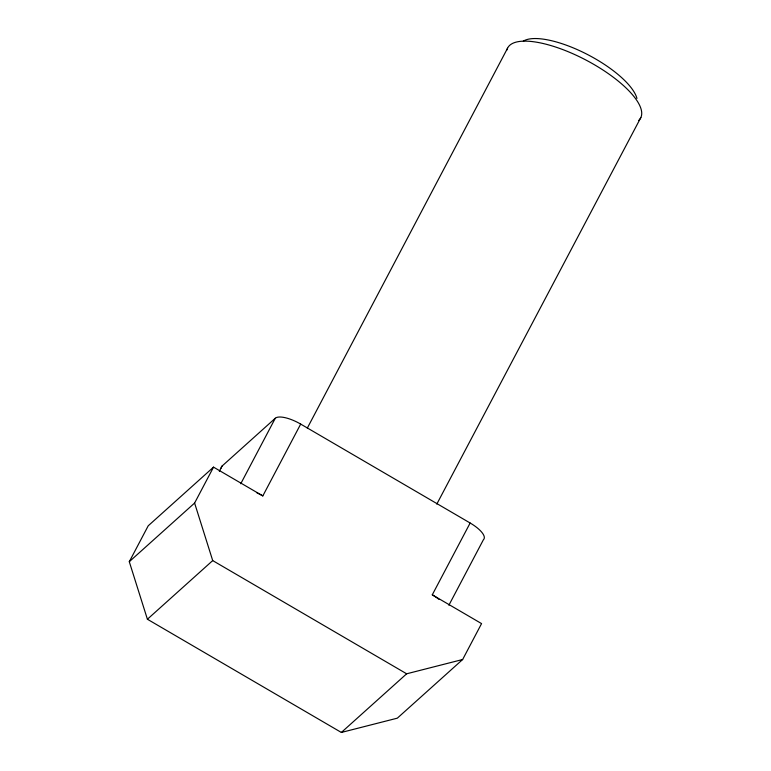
<?xml version="1.0" encoding="UTF-8"?>
<svg xmlns="http://www.w3.org/2000/svg" width="771" height="771" viewBox="0 0 771 771"><rect width="100%" height="100%" fill="white"/><g stroke="black" fill="none" stroke-linecap="round" stroke-linejoin="round"><path stroke-width="1.16" d="M507.54 48.245L307.33 428.078M470.146 523.008L432.28 594.827L481.567 623.604L462.639 659.513L397.325 718.167L341.351 732.45L147.406 619.238L129.287 561.702L148.225 525.793L213.528 467.139L262.824 495.907L300.69 424.089L470.146 523.008A22.542 7.71 27.8 0 1 483.407 539.739L448.886 605.225M129.287 561.702L194.6 503.049L213.528 467.139M219.33 471.293L222.115 466.012L275.286 418.258A22.542 7.71 27.8 0 1 300.69 424.089M240.764 483.735L275.286 418.258M436.8 504.109L640.846 117.539M147.406 619.238L212.709 560.584L194.6 503.049M341.351 732.45L406.654 673.796L462.639 659.513M212.709 560.584L406.654 673.796M221.181 468.122A22.542 7.71 27.8 0 1 222.115 466.012M432.28 594.827A22.542 7.71 27.8 0 1 438.921 599.327M256.849 492.823A22.542 7.71 27.8 0 1 262.824 495.907M506.933 49.999A75.134 25.694 27.8 0 1 587.406 60.822A75.134 25.694 27.8 0 1 638.629 120.507M523.336 41.123A65.737 22.484 27.8 0 1 585.709 53.604A65.737 22.484 27.8 0 1 636.942 98.428"/></g></svg>
